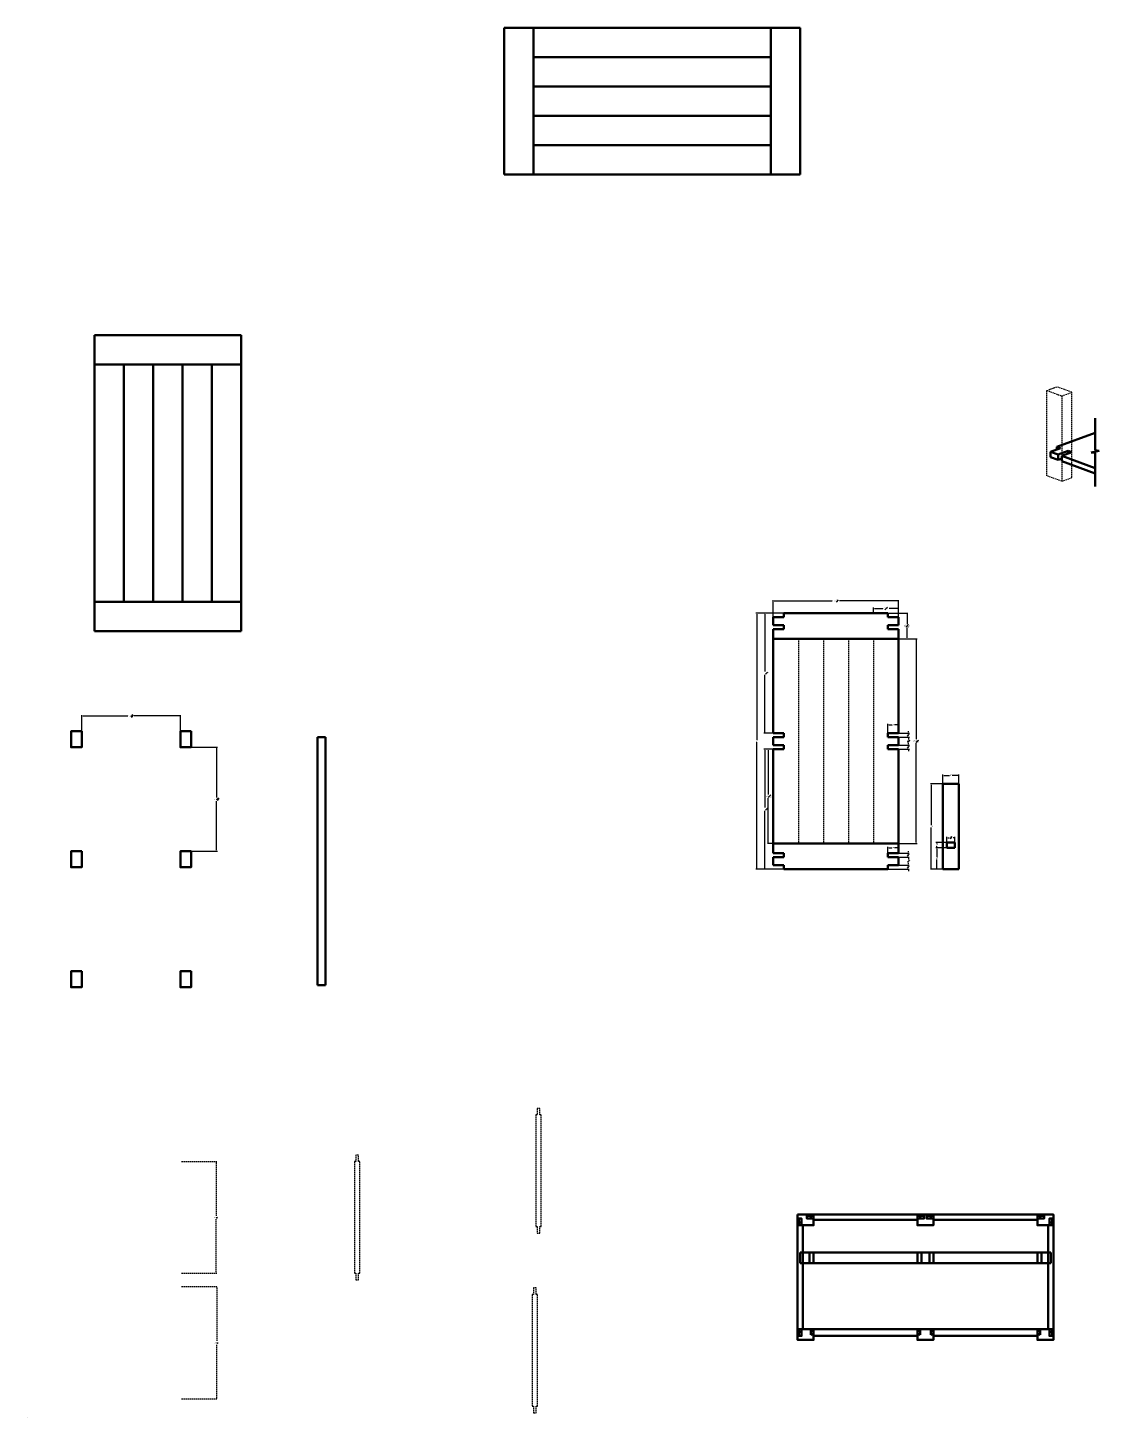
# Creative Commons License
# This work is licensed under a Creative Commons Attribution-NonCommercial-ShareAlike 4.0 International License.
# Model space of a CAD drawing. Header units: inches. Extents: x 0 to 702, y 3 to 351.
# Drawn here: x 0 to 200.9, y 3.1 to 263.6 of the extents above; entities that cross this region are included whole.
import ezdxf

# ---------------------------------------------------------------- set-up
doc = ezdxf.new("R2010")
doc.units = ezdxf.units.IN
doc.header["$MEASUREMENT"] = 0
doc.linetypes.add('HIDDEN', pattern=[0.375, 0.25, -0.125])
doc.layers.get('0').update_dxf_attribs({"lineweight": 70, "true_color": 0xc2ced6})
doc.layers.add('Dim', color=5, linetype='Continuous')
doc.layers.add('Hidden', color=2, linetype='HIDDEN')
doc.styles.get("Standard").update_dxf_attribs({"font": 'Arial.ttf'})
doc.dimstyles.new('AnnotativeNickStandard', dxfattribs={"dimscale": 6, "dimtxt": 0.25, "dimasz": 0.18, "dimexe": 0.18, "dimexo": 0.0625, "dimgap": 0.09, "dimtad": 0, "dimtih": 1, "dimtoh": 1, "dimdec": 4, "dimrnd": 0.03125, "dimzin": 0, "dimdsep": 46, "dimlunit": 4, "dimtxsty": 'Standard', "dimcen": 0.09, "dimaunit": 1, "dimadec": 0, "dimazin": 0, "dimtfac": 1, "dimtdec": 4, "dimtofl": 0, "dimtmove": 0, "dimatfit": 3, "dimfxl": 1, "dimfrac": 1, "dimtolj": 1, "dimtzin": 0, "dimarcsym": 0})
doc.dimstyles.get("Standard").update_dxf_attribs({"dimtxt": 0.18, "dimasz": 0.18, "dimexe": 0.18, "dimexo": 0.0625, "dimgap": 0.09, "dimtad": 0, "dimtih": 1, "dimtoh": 1, "dimdec": 4, "dimrnd": 0.0625, "dimzin": 0, "dimdsep": 46, "dimlunit": 4, "dimtxsty": 'Standard', "dimcen": 0.09, "dimadec": 0, "dimazin": 0, "dimtfac": 1, "dimtdec": 4, "dimtofl": 0, "dimtmove": 0, "dimatfit": 3, "dimfxl": 1, "dimtolj": 1, "dimtzin": 0, "dimarcsym": 0})

# ---------------------------------------------------------------- blocks, each defined once
blk = doc.blocks.new('*D4')
at = {"layer": 'Defpoints', "color": 0, "transparency": 16777216}
for p in [(28.77, 51.04), (28.78, 30.13, 4.01), (35.32, 30.13)]:
    blk.add_point(p, dxfattribs=at)
at = {"layer": 'Hidden', "color": 0, "lineweight": -2, "transparency": 16777216}
for p, q in [((28.83, 51.04), (35.5, 51.04)), ((35.32, 50.86), (35.32, 40.89)), ((35.32, 30.31), (35.32, 40.28)), ((28.84, 30.13), (35.5, 30.13))]:
    blk.add_line(p, q, dxfattribs=at)
at = {"layer": 'Hidden', "color": 0, "transparency": 16777216}
for points in [[(35.29, 50.86), (35.35, 50.86), (35.32, 51.04)], [(35.29, 30.31), (35.35, 30.31), (35.32, 30.13)]]:
    blk.add_solid(points, dxfattribs=at)
at = {"layer": 'Hidden', "color": 0, "transparency": 16777216, "insert": (35.32, 40.58), "char_height": 0.18, "attachment_point": 5}
blk.add_mtext('\\A1;1\'-8{\\H1.000000x;\\S15/16;}"', dxfattribs=at)
blk = doc.blocks.new('*D5')
at = {"layer": 'Defpoints', "color": 0, "transparency": 16777216}
for p in [(28.78, 27.63, 4.01), (28.77, 6.54), (35.42, 6.54)]:
    blk.add_point(p, dxfattribs=at)
at = {"layer": 'Hidden', "color": 0, "lineweight": -2, "transparency": 16777216}
for p, q in [((28.84, 27.63), (35.6, 27.63)), ((35.42, 27.45), (35.42, 17.39)), ((35.42, 6.72), (35.42, 16.78)), ((28.83, 6.54), (35.6, 6.54))]:
    blk.add_line(p, q, dxfattribs=at)
at = {"layer": 'Hidden', "color": 0, "transparency": 16777216}
for points in [[(35.39, 27.45), (35.45, 27.45), (35.42, 27.63)], [(35.39, 6.72), (35.45, 6.72), (35.42, 6.54)]]:
    blk.add_solid(points, dxfattribs=at)
at = {"layer": 'Hidden', "color": 0, "transparency": 16777216, "insert": (35.42, 17.08), "char_height": 0.18, "attachment_point": 5}
blk.add_mtext('\\A1;1\'-9{\\H1.000000x;\\S1/16;}"', dxfattribs=at)
blk = doc.blocks.new('*D20')
at = {"layer": 'Defpoints', "color": 0, "transparency": 16777216}
for p in [(163.26, 156.16), (139.76, 153.13), (163.26, 153.13)]:
    blk.add_point(p, dxfattribs=at)
at = {"layer": 'Dim', "color": 0, "lineweight": -2, "transparency": 16777216}
for p, q in [((139.76, 153.19), (139.76, 156.34)), ((163.26, 153.19), (163.26, 156.34)), ((139.94, 156.16), (150.83, 156.16)), ((163.08, 156.16), (152.18, 156.16))]:
    blk.add_line(p, q, dxfattribs=at)
at = {"layer": 'Dim', "color": 0, "transparency": 16777216}
for points in [[(139.94, 156.19), (139.94, 156.13), (139.76, 156.16)], [(163.08, 156.19), (163.08, 156.13), (163.26, 156.16)]]:
    blk.add_solid(points, dxfattribs=at)
at = {"layer": 'Dim', "color": 0, "transparency": 16777216, "insert": (151.51, 156.16), "char_height": 0.25, "attachment_point": 5}
blk.add_mtext('\\A1;1\'-11{\\H1.000000x;\\S1#2;}"', dxfattribs=at)
blk = doc.blocks.new('*D21')
at = {"layer": 'Defpoints', "color": 0, "transparency": 16777216}
for p in [(141.76, 153.88), (136.68, 105.88), (141.76, 105.88)]:
    blk.add_point(p, dxfattribs=at)
at = {"layer": 'Dim', "color": 0, "lineweight": -2, "transparency": 16777216}
for p, q in [((141.7, 153.88), (136.5, 153.88)), ((136.68, 153.7), (136.68, 130.1)), ((136.68, 106.06), (136.68, 129.67)), ((141.7, 105.88), (136.5, 105.88))]:
    blk.add_line(p, q, dxfattribs=at)
at = {"layer": 'Dim', "color": 0, "transparency": 16777216}
for points in [[(136.65, 153.7), (136.71, 153.7), (136.68, 153.88)], [(136.65, 106.06), (136.71, 106.06), (136.68, 105.88)]]:
    blk.add_solid(points, dxfattribs=at)
at = {"layer": 'Dim', "color": 0, "transparency": 16777216, "insert": (136.68, 129.88), "char_height": 0.25, "attachment_point": 5}
blk.add_mtext("\\A1;4'", dxfattribs=at)
blk = doc.blocks.new('*D22')
at = {"layer": 'Defpoints', "color": 0, "transparency": 16777216}
for p in [(163.26, 131.38), (163.26, 130.63), (165.14, 130.63)]:
    blk.add_point(p, dxfattribs=at)
at = {"layer": 'Dim', "color": 0, "lineweight": -2, "transparency": 16777216}
for p, q in [((163.32, 131.38), (165.32, 131.38)), ((163.32, 130.63), (165.32, 130.63)), ((165.14, 131.56), (165.14, 131.74)), ((165.14, 130.45), (165.14, 130.27))]:
    blk.add_line(p, q, dxfattribs=at)
at = {"layer": 'Dim', "color": 0, "transparency": 16777216}
for points in [[(165.11, 131.56), (165.17, 131.56), (165.14, 131.38)], [(165.11, 130.45), (165.17, 130.45), (165.14, 130.63)]]:
    blk.add_solid(points, dxfattribs=at)
at = {"layer": 'Dim', "color": 0, "transparency": 16777216, "insert": (165.14, 131.01), "char_height": 0.25, "attachment_point": 5}
blk.add_mtext('\\A1;{\\H1.000000x;\\S3#4;}"', dxfattribs=at)
blk = doc.blocks.new('*D23')
at = {"layer": 'Defpoints', "color": 0, "transparency": 16777216}
for p in [(163.26, 130.63), (163.26, 129.13), (165.14, 129.13)]:
    blk.add_point(p, dxfattribs=at)
at = {"layer": 'Dim', "color": 0, "lineweight": -2, "transparency": 16777216}
for p, q in [((163.32, 130.63), (165.32, 130.63)), ((165.14, 130.45), (165.14, 130.22)), ((163.32, 129.13), (165.32, 129.13)), ((165.14, 129.31), (165.14, 129.54))]:
    blk.add_line(p, q, dxfattribs=at)
at = {"layer": 'Dim', "color": 0, "transparency": 16777216}
for points in [[(165.11, 130.45), (165.17, 130.45), (165.14, 130.63)], [(165.11, 129.31), (165.17, 129.31), (165.14, 129.13)]]:
    blk.add_solid(points, dxfattribs=at)
at = {"layer": 'Dim', "color": 0, "transparency": 16777216, "insert": (165.14, 129.88), "char_height": 0.25, "attachment_point": 5}
blk.add_mtext('\\A1;1{\\H1.000000x;\\S1#2;}"', dxfattribs=at)
blk = doc.blocks.new('*D24')
at = {"layer": 'Defpoints', "color": 0, "transparency": 16777216}
for p in [(163.26, 129.13), (163.26, 128.38), (165.14, 128.38)]:
    blk.add_point(p, dxfattribs=at)
at = {"layer": 'Dim', "color": 0, "lineweight": -2, "transparency": 16777216}
for p, q in [((163.32, 129.13), (165.32, 129.13)), ((163.32, 128.38), (165.32, 128.38)), ((165.14, 129.31), (165.14, 129.49)), ((165.14, 128.2), (165.14, 128.02))]:
    blk.add_line(p, q, dxfattribs=at)
at = {"layer": 'Dim', "color": 0, "transparency": 16777216}
for points in [[(165.11, 129.31), (165.17, 129.31), (165.14, 129.13)], [(165.11, 128.2), (165.17, 128.2), (165.14, 128.38)]]:
    blk.add_solid(points, dxfattribs=at)
at = {"layer": 'Dim', "color": 0, "transparency": 16777216, "insert": (165.14, 128.76), "char_height": 0.25, "attachment_point": 5}
blk.add_mtext('\\A1;{\\H1.000000x;\\S3#4;}"', dxfattribs=at)
blk = doc.blocks.new('*D25')
at = {"layer": 'Defpoints', "color": 0, "transparency": 16777216}
for p in [(163.26, 132.94), (161.26, 131.38), (163.26, 131.38)]:
    blk.add_point(p, dxfattribs=at)
at = {"layer": 'Dim', "color": 0, "lineweight": -2, "transparency": 16777216}
for p, q in [((161.26, 131.44), (161.26, 133.12)), ((161.44, 132.94), (162.02, 132.94)), ((163.08, 132.94), (162.5, 132.94)), ((163.26, 131.44), (163.26, 133.12))]:
    blk.add_line(p, q, dxfattribs=at)
at = {"layer": 'Dim', "color": 0, "transparency": 16777216}
for points in [[(161.44, 132.97), (161.44, 132.91), (161.26, 132.94)], [(163.08, 132.97), (163.08, 132.91), (163.26, 132.94)]]:
    blk.add_solid(points, dxfattribs=at)
at = {"layer": 'Dim', "color": 0, "transparency": 16777216, "insert": (162.26, 132.94), "char_height": 0.25, "attachment_point": 5}
blk.add_mtext('\\A1;2"', dxfattribs=at)
blk = doc.blocks.new('*D26')
at = {"layer": 'Defpoints', "color": 0, "transparency": 16777216}
for p in [(163.26, 109.89), (161.26, 108.88), (163.26, 108.88)]:
    blk.add_point(p, dxfattribs=at)
at = {"layer": 'Dim', "color": 0, "lineweight": -2, "transparency": 16777216}
for p, q in [((161.26, 108.94), (161.26, 110.07)), ((161.44, 109.89), (162.02, 109.89)), ((163.08, 109.89), (162.5, 109.89)), ((163.26, 108.94), (163.26, 110.07))]:
    blk.add_line(p, q, dxfattribs=at)
at = {"layer": 'Dim', "color": 0, "transparency": 16777216}
for points in [[(161.44, 109.92), (161.44, 109.86), (161.26, 109.89)], [(163.08, 109.92), (163.08, 109.86), (163.26, 109.89)]]:
    blk.add_solid(points, dxfattribs=at)
at = {"layer": 'Dim', "color": 0, "transparency": 16777216, "insert": (162.26, 109.89), "char_height": 0.25, "attachment_point": 5}
blk.add_mtext('\\A1;2"', dxfattribs=at)
blk = doc.blocks.new('*D27')
at = {"layer": 'Defpoints', "color": 0, "transparency": 16777216}
for p in [(163.26, 108.88), (163.26, 108.13), (165.12, 108.13)]:
    blk.add_point(p, dxfattribs=at)
at = {"layer": 'Dim', "color": 0, "lineweight": -2, "transparency": 16777216}
for p, q in [((163.32, 108.88), (165.3, 108.88)), ((163.32, 108.13), (165.3, 108.13)), ((165.12, 109.06), (165.12, 109.24)), ((165.12, 107.95), (165.12, 107.77))]:
    blk.add_line(p, q, dxfattribs=at)
at = {"layer": 'Dim', "color": 0, "transparency": 16777216}
for points in [[(165.09, 109.06), (165.15, 109.06), (165.12, 108.88)], [(165.09, 107.95), (165.15, 107.95), (165.12, 108.13)]]:
    blk.add_solid(points, dxfattribs=at)
at = {"layer": 'Dim', "color": 0, "transparency": 16777216, "insert": (165.12, 108.51), "char_height": 0.25, "attachment_point": 5}
blk.add_mtext('\\A1;{\\H1.000000x;\\S3#4;}"', dxfattribs=at)
blk = doc.blocks.new('*D28')
at = {"layer": 'Defpoints', "color": 0, "transparency": 16777216}
for p in [(163.26, 108.13), (163.26, 106.63), (165.12, 106.63)]:
    blk.add_point(p, dxfattribs=at)
at = {"layer": 'Dim', "color": 0, "lineweight": -2, "transparency": 16777216}
for p, q in [((163.32, 108.13), (165.3, 108.13)), ((165.12, 107.95), (165.12, 107.72)), ((165.12, 106.81), (165.12, 107.04)), ((163.32, 106.63), (165.3, 106.63))]:
    blk.add_line(p, q, dxfattribs=at)
at = {"layer": 'Dim', "color": 0, "transparency": 16777216}
for points in [[(165.09, 107.95), (165.15, 107.95), (165.12, 108.13)], [(165.09, 106.81), (165.15, 106.81), (165.12, 106.63)]]:
    blk.add_solid(points, dxfattribs=at)
at = {"layer": 'Dim', "color": 0, "transparency": 16777216, "insert": (165.12, 107.38), "char_height": 0.25, "attachment_point": 5}
blk.add_mtext('\\A1;1{\\H1.000000x;\\S1#2;}"', dxfattribs=at)
blk = doc.blocks.new('*D29')
at = {"layer": 'Defpoints', "color": 0, "transparency": 16777216}
for p in [(161.26, 105.88), (163.26, 106.63), (165.12, 106.63)]:
    blk.add_point(p, dxfattribs=at)
at = {"layer": 'Dim', "color": 0, "lineweight": -2, "transparency": 16777216}
for p, q in [((165.12, 106.81), (165.12, 106.99)), ((161.32, 105.88), (165.3, 105.88)), ((163.32, 106.63), (165.3, 106.63)), ((165.12, 105.7), (165.12, 105.52))]:
    blk.add_line(p, q, dxfattribs=at)
at = {"layer": 'Dim', "color": 0, "transparency": 16777216}
for points in [[(165.09, 106.81), (165.15, 106.81), (165.12, 106.63)], [(165.09, 105.7), (165.15, 105.7), (165.12, 105.88)]]:
    blk.add_solid(points, dxfattribs=at)
at = {"layer": 'Dim', "color": 0, "transparency": 16777216, "insert": (165.12, 106.26), "char_height": 0.25, "attachment_point": 5}
blk.add_mtext('\\A1;{\\H1.000000x;\\S3#4;}"', dxfattribs=at)
blk = doc.blocks.new('*D30')
at = {"layer": 'Defpoints', "color": 0, "transparency": 16777216}
for p in [(141.7, 153.88), (138.21, 131.38), (139.76, 131.38)]:
    blk.add_point(p, dxfattribs=at)
at = {"layer": 'Dim', "color": 0, "lineweight": -2, "transparency": 16777216}
for p, q in [((141.63, 153.88), (138.03, 153.88)), ((138.21, 153.7), (138.21, 142.97)), ((138.21, 131.56), (138.21, 142.29)), ((139.7, 131.38), (138.03, 131.38))]:
    blk.add_line(p, q, dxfattribs=at)
at = {"layer": 'Dim', "color": 0, "transparency": 16777216}
for points in [[(138.18, 153.7), (138.24, 153.7), (138.21, 153.88)], [(138.18, 131.56), (138.24, 131.56), (138.21, 131.38)]]:
    blk.add_solid(points, dxfattribs=at)
at = {"layer": 'Dim', "color": 0, "transparency": 16777216, "insert": (138.21, 142.63), "char_height": 0.25, "attachment_point": 5}
blk.add_mtext('\\A1;1\'-10{\\H1.000000x;\\S1#2;}"', dxfattribs=at)
blk = doc.blocks.new('*D31')
at = {"layer": 'Defpoints', "color": 0, "transparency": 16777216}
for p in [(138.21, 128.38), (139.76, 128.38), (141.7, 105.88)]:
    blk.add_point(p, dxfattribs=at)
at = {"layer": 'Dim', "color": 0, "lineweight": -2, "transparency": 16777216}
for p, q in [((139.7, 128.38), (138.03, 128.38)), ((138.21, 128.2), (138.21, 117.47)), ((138.21, 106.06), (138.21, 116.79)), ((141.63, 105.88), (138.03, 105.88))]:
    blk.add_line(p, q, dxfattribs=at)
at = {"layer": 'Dim', "color": 0, "transparency": 16777216}
for points in [[(138.18, 128.2), (138.24, 128.2), (138.21, 128.38)], [(138.18, 106.06), (138.24, 106.06), (138.21, 105.88)]]:
    blk.add_solid(points, dxfattribs=at)
at = {"layer": 'Dim', "color": 0, "transparency": 16777216, "insert": (138.21, 117.13), "char_height": 0.25, "attachment_point": 5}
blk.add_mtext('\\A1;1\'-10{\\H1.000000x;\\S1#2;}"', dxfattribs=at)
blk = doc.blocks.new('*D32')
at = {"layer": 'Defpoints', "color": 0, "transparency": 16777216}
for p in [(174.59, 123.46), (171.59, 121.88), (174.59, 121.88)]:
    blk.add_point(p, dxfattribs=at)
at = {"layer": 'Dim', "color": 0, "lineweight": -2, "transparency": 16777216}
for p, q in [((171.59, 121.94), (171.59, 123.64)), ((171.77, 123.46), (172.86, 123.46)), ((174.41, 123.46), (173.32, 123.46)), ((174.59, 121.94), (174.59, 123.64))]:
    blk.add_line(p, q, dxfattribs=at)
at = {"layer": 'Dim', "color": 0, "transparency": 16777216}
for points in [[(171.77, 123.49), (171.77, 123.43), (171.59, 123.46)], [(174.41, 123.49), (174.41, 123.43), (174.59, 123.46)]]:
    blk.add_solid(points, dxfattribs=at)
at = {"layer": 'Dim', "color": 0, "transparency": 16777216, "insert": (173.09, 123.46), "char_height": 0.25, "attachment_point": 5}
blk.add_mtext('\\A1;3"', dxfattribs=at)
blk = doc.blocks.new('*D33')
at = {"layer": 'Defpoints', "color": 0, "transparency": 16777216}
for p in [(171.59, 121.88), (169.42, 105.88), (171.59, 105.88)]:
    blk.add_point(p, dxfattribs=at)
at = {"layer": 'Dim', "color": 0, "lineweight": -2, "transparency": 16777216}
for p, q in [((171.53, 121.88), (169.24, 121.88)), ((169.42, 121.7), (169.42, 114.1)), ((169.42, 106.06), (169.42, 113.67)), ((171.53, 105.88), (169.24, 105.88))]:
    blk.add_line(p, q, dxfattribs=at)
at = {"layer": 'Dim', "color": 0, "transparency": 16777216}
for points in [[(169.39, 121.7), (169.45, 121.7), (169.42, 121.88)], [(169.39, 106.06), (169.45, 106.06), (169.42, 105.88)]]:
    blk.add_solid(points, dxfattribs=at)
at = {"layer": 'Dim', "color": 0, "transparency": 16777216, "insert": (169.42, 113.88), "char_height": 0.25, "attachment_point": 5}
blk.add_mtext('\\A1;1\'-4"', dxfattribs=at)
blk = doc.blocks.new('*D34')
at = {"layer": 'Defpoints', "color": 0, "transparency": 16777216}
for p in [(172.34, 110.88), (173.84, 111.78), (173.84, 110.88)]:
    blk.add_point(p, dxfattribs=at)
at = {"layer": 'Dim', "color": 0, "lineweight": -2, "transparency": 16777216}
for p, q in [((172.34, 110.94), (172.34, 111.96)), ((172.52, 111.78), (172.69, 111.78)), ((173.66, 111.78), (173.49, 111.78)), ((173.84, 110.94), (173.84, 111.96))]:
    blk.add_line(p, q, dxfattribs=at)
at = {"layer": 'Dim', "color": 0, "transparency": 16777216}
for points in [[(172.52, 111.81), (172.52, 111.75), (172.34, 111.78)], [(173.66, 111.81), (173.66, 111.75), (173.84, 111.78)]]:
    blk.add_solid(points, dxfattribs=at)
at = {"layer": 'Dim', "color": 0, "transparency": 16777216, "insert": (173.09, 111.78), "char_height": 0.25, "attachment_point": 5}
blk.add_mtext('\\A1;1{\\H1.000000x;\\S1#2;}"', dxfattribs=at)
blk = doc.blocks.new('*D35')
at = {"layer": 'Defpoints', "color": 0, "transparency": 16777216}
for p in [(170.46, 109.88), (172.34, 110.88), (172.34, 109.88)]:
    blk.add_point(p, dxfattribs=at)
at = {"layer": 'Dim', "color": 0, "lineweight": -2, "transparency": 16777216}
for p, q in [((172.28, 110.88), (170.28, 110.88)), ((172.28, 109.88), (170.28, 109.88)), ((170.46, 110.7), (170.46, 110.6)), ((170.46, 110.06), (170.46, 110.17))]:
    blk.add_line(p, q, dxfattribs=at)
at = {"layer": 'Dim', "color": 0, "transparency": 16777216}
for points in [[(170.43, 110.7), (170.49, 110.7), (170.46, 110.88)], [(170.43, 110.06), (170.49, 110.06), (170.46, 109.88)]]:
    blk.add_solid(points, dxfattribs=at)
at = {"layer": 'Dim', "color": 0, "transparency": 16777216, "insert": (170.46, 110.38), "char_height": 0.25, "attachment_point": 5}
blk.add_mtext('\\A1;1"', dxfattribs=at)
blk = doc.blocks.new('*D36')
at = {"layer": 'Defpoints', "color": 0, "transparency": 16777216}
for p in [(172.34, 109.88), (170.46, 105.88), (171.53, 105.88)]:
    blk.add_point(p, dxfattribs=at)
at = {"layer": 'Dim', "color": 0, "lineweight": -2, "transparency": 16777216}
for p, q in [((172.28, 109.88), (170.28, 109.88)), ((170.46, 109.7), (170.46, 108.1)), ((170.46, 106.06), (170.46, 107.67)), ((171.47, 105.88), (170.28, 105.88))]:
    blk.add_line(p, q, dxfattribs=at)
at = {"layer": 'Dim', "color": 0, "transparency": 16777216}
for points in [[(170.43, 109.7), (170.49, 109.7), (170.46, 109.88)], [(170.43, 106.06), (170.49, 106.06), (170.46, 105.88)]]:
    blk.add_solid(points, dxfattribs=at)
at = {"layer": 'Dim', "color": 0, "transparency": 16777216, "insert": (170.46, 107.88), "char_height": 0.25, "attachment_point": 5}
blk.add_mtext('\\A1;4"', dxfattribs=at)
blk = doc.blocks.new('*D68')
at = {"color": 0, "lineweight": -2, "transparency": 16777216}
for p, q in [((30.68, 128.74), (35.59, 128.74)), ((35.41, 128.56), (35.41, 119.33)), ((35.41, 109.42), (35.41, 118.65)), ((30.68, 109.24), (35.59, 109.24))]:
    blk.add_line(p, q, dxfattribs=at)
at = {"color": 0, "transparency": 16777216}
for points in [[(35.38, 128.56), (35.44, 128.56), (35.41, 128.74)], [(35.38, 109.42), (35.44, 109.42), (35.41, 109.24)]]:
    blk.add_solid(points, dxfattribs=at)
at = {"layer": 'Defpoints', "color": 0, "transparency": 16777216}
for p in [(30.62, 128.74), (30.62, 109.24), (35.41, 109.24)]:
    blk.add_point(p, dxfattribs=at)
at = {"color": 0, "transparency": 16777216, "insert": (35.41, 118.99), "char_height": 0.25, "attachment_point": 5}
blk.add_mtext('\\A1;1\'-7{\\H1.000000x;\\S1#2;}"', dxfattribs=at)
blk = doc.blocks.new('*D69')
at = {"color": 0, "lineweight": -2, "transparency": 16777216}
for p, q in [((10.12, 131.8), (10.12, 134.78)), ((10.3, 134.6), (18.78, 134.6)), ((28.44, 134.6), (19.96, 134.6)), ((28.62, 131.8), (28.62, 134.78))]:
    blk.add_line(p, q, dxfattribs=at)
at = {"color": 0, "transparency": 16777216}
for points in [[(10.3, 134.63), (10.3, 134.57), (10.12, 134.6)], [(28.44, 134.63), (28.44, 134.57), (28.62, 134.6)]]:
    blk.add_solid(points, dxfattribs=at)
at = {"layer": 'Defpoints', "color": 0, "transparency": 16777216}
for p in [(28.62, 134.6), (10.12, 131.74), (28.62, 131.74)]:
    blk.add_point(p, dxfattribs=at)
at = {"color": 0, "transparency": 16777216, "insert": (19.37, 134.6), "char_height": 0.25, "attachment_point": 5}
blk.add_mtext('\\A1;1\'-6{\\H1.000000x;\\S1#2;}"', dxfattribs=at)
blk = doc.blocks.new('*D75')
at = {"layer": 'Defpoints', "color": 0, "transparency": 16777216}
for p in [(161.26, 153.88), (163.26, 149.07), (164.87, 149.07)]:
    blk.add_point(p, dxfattribs=at)
at = {"layer": 'Dim', "color": 0, "lineweight": -2, "transparency": 16777216}
for p, q in [((161.32, 153.88), (165.05, 153.88)), ((164.87, 153.7), (164.87, 151.82)), ((164.87, 149.25), (164.87, 151.13)), ((163.32, 149.07), (165.05, 149.07))]:
    blk.add_line(p, q, dxfattribs=at)
at = {"layer": 'Dim', "color": 0, "transparency": 16777216}
for points in [[(164.84, 153.7), (164.9, 153.7), (164.87, 153.88)], [(164.84, 149.25), (164.9, 149.25), (164.87, 149.07)]]:
    blk.add_solid(points, dxfattribs=at)
at = {"layer": 'Dim', "color": 0, "transparency": 16777216, "insert": (164.87, 151.48), "char_height": 0.25, "attachment_point": 5}
blk.add_mtext('\\A1;4{\\H1.000000x;\\S13#16;}"', dxfattribs=at)
blk = doc.blocks.new('*D125')
at = {"layer": 'Defpoints', "color": 0, "transparency": 16777216}
for p in [(163.26, 149.07), (163.26, 110.69), (166.58, 110.69)]:
    blk.add_point(p, dxfattribs=at)
at = {"layer": 'Dim', "color": 0, "lineweight": -2, "transparency": 16777216}
for p, q in [((163.32, 149.07), (166.76, 149.07)), ((166.58, 148.89), (166.58, 130.23)), ((166.58, 110.87), (166.58, 129.54)), ((163.32, 110.69), (166.76, 110.69))]:
    blk.add_line(p, q, dxfattribs=at)
at = {"layer": 'Dim', "color": 0, "transparency": 16777216}
for points in [[(166.55, 148.89), (166.61, 148.89), (166.58, 149.07)], [(166.55, 110.87), (166.61, 110.87), (166.58, 110.69)]]:
    blk.add_solid(points, dxfattribs=at)
at = {"layer": 'Dim', "color": 0, "transparency": 16777216, "insert": (166.58, 129.88), "char_height": 0.25, "attachment_point": 5}
blk.add_mtext('\\A1;3\'-2{\\H1.000000x;\\S3#8;}"', dxfattribs=at)
blk = doc.blocks.new('*D127')
at = {"layer": 'Defpoints', "color": 0, "transparency": 16777216}
for p in [(158.57, 154.77), (158.57, 154.02), (163.26, 153.19)]:
    blk.add_point(p, dxfattribs=at)
at = {"layer": 'Dim', "color": 0, "lineweight": -2, "transparency": 16777216}
for p, q in [((158.57, 154.08), (158.57, 154.95)), ((158.75, 154.77), (160.33, 154.77)), ((163.08, 154.77), (161.5, 154.77)), ((163.26, 153.26), (163.26, 154.95))]:
    blk.add_line(p, q, dxfattribs=at)
at = {"layer": 'Dim', "color": 0, "transparency": 16777216}
for points in [[(158.75, 154.8), (158.75, 154.74), (158.57, 154.77)], [(163.08, 154.8), (163.08, 154.74), (163.26, 154.77)]]:
    blk.add_solid(points, dxfattribs=at)
at = {"layer": 'Dim', "color": 0, "transparency": 16777216, "insert": (160.91, 154.77), "char_height": 0.25, "attachment_point": 5}
blk.add_mtext('\\A1;4{\\H1.000000x;\\S11#16;}"', dxfattribs=at)
blk = doc.blocks.new('*D141')
at = {"layer": 'Defpoints', "color": 0, "transparency": 16777216}
for p in [(138.86, 128.38), (139.7, 128.38), (139.76, 110.69)]:
    blk.add_point(p, dxfattribs=at)
at = {"layer": 'Dim', "color": 0, "lineweight": -2, "transparency": 16777216}
for p, q in [((139.63, 128.38), (138.68, 128.38)), ((138.86, 128.2), (138.86, 119.88)), ((138.86, 110.87), (138.86, 119.2)), ((139.7, 110.69), (138.68, 110.69))]:
    blk.add_line(p, q, dxfattribs=at)
at = {"layer": 'Dim', "color": 0, "transparency": 16777216}
for points in [[(138.83, 128.2), (138.89, 128.2), (138.86, 128.38)], [(138.83, 110.87), (138.89, 110.87), (138.86, 110.69)]]:
    blk.add_solid(points, dxfattribs=at)
at = {"layer": 'Dim', "color": 0, "transparency": 16777216, "insert": (138.86, 119.54), "char_height": 0.25, "attachment_point": 5}
blk.add_mtext('\\A1;1\'-5{\\H1.000000x;\\S11#16;}"', dxfattribs=at)

msp = doc.modelspace()

# ---------------------------------------------------------------- linework, layer by layer
for p, q in [((89.30646, 263.63593), (89.30646, 236.13593)), ((89.30646, 263.63593), (144.80646, 263.63593)), ((94.80646, 263.63593), (94.80646, 236.13593)), ((139.30646, 263.63593), (139.30646, 236.13593)), ((144.80646, 263.63593), (144.80646, 236.13593)), ((94.80646, 258.13593), (139.30646, 258.13593)), ((94.80646, 252.63593), (139.30646, 252.63593)), ((94.80646, 247.13593), (139.30646, 247.13593)), ((94.80646, 241.63593), (139.30646, 241.63593)), ((89.30646, 236.13593), (144.80646, 236.13593)), ((12.53394, 150.52481), (12.53394, 206.02481)), ((12.53394, 206.02481), (40.03394, 206.02481)), ((40.03394, 150.52481), (40.03394, 206.02481)), ((12.53394, 200.52481), (40.03394, 200.52481)), ((18.03394, 156.02481), (18.03394, 200.52481)), ((23.53394, 156.02481), (23.53394, 200.52481)), ((29.03394, 156.02481), (29.03394, 200.52481)), ((34.53394, 156.02481), (34.53394, 200.52481)), ((200.14319, 190.41857), (200.14319, 184.4702)), ((192.95586, 185.06904), (200.14319, 187.68501)), ((192.95586, 185.06904), (192.95586, 184.55601)), ((193.66063, 184.81252), (192.95586, 185.06904)), ((191.78124, 184.12848), (193.66063, 184.81252)), ((191.78124, 184.12848), (193.19078, 183.61545)), ((191.78124, 184.12848), (191.78124, 183.12848)), ((193.19078, 182.61545), (191.78124, 183.12848)), ((193.19078, 183.61545), (195.07016, 184.29949)), ((193.19078, 183.61545), (193.19078, 182.61545)), ((193.19078, 182.61545), (193.89555, 182.87196)), ((193.89555, 183.35893), (195.77493, 184.04297)), ((193.89555, 183.35893), (200.14319, 181.08498)), ((193.89555, 183.35893), (193.89555, 182.35893)), ((195.77493, 184.04297), (195.07016, 184.29949)), ((195.07016, 184.29949), (195.07016, 183.78646)), ((199.38059, 184.00299), (200.90579, 184.30183)), ((199.38059, 184.00299), (200.14319, 183.91708)), ((200.14319, 184.4702), (200.90579, 184.30183)), ((200.14319, 183.91708), (200.14319, 177.60644)), ((193.89555, 182.35893), (200.14319, 180.08498)), ((12.53394, 156.02481), (40.03394, 156.02481)), ((141.75751, 153.88217), (141.75751, 153.13217)), ((141.75751, 153.13217), (141.75751, 153.88217)), ((141.75751, 153.88217), (161.25751, 153.88217)), ((161.25751, 153.13217), (161.25751, 153.88217)), ((161.25751, 153.88217), (161.25751, 153.13217)), ((139.75751, 153.13217), (141.75751, 153.13217)), ((139.75751, 151.63217), (139.75751, 153.13217)), ((139.75751, 151.63217), (141.75751, 151.63217)), ((141.75751, 150.88217), (141.75751, 151.63217)), ((141.75751, 151.63217), (141.75751, 150.88217)), ((163.25751, 153.13217), (161.25751, 153.13217)), ((163.25751, 151.63217), (161.25751, 151.63217)), ((161.25751, 150.88217), (161.25751, 151.63217)), ((161.25751, 151.63217), (161.25751, 150.88217)), ((163.25751, 151.63217), (163.25751, 153.13217)), ((12.53394, 150.52481), (40.03394, 150.52481)), ((141.75751, 150.88217), (139.75751, 150.88217)), ((139.75751, 150.88217), (141.75751, 150.88217)), ((139.75751, 131.38217), (139.75751, 150.88217)), ((163.25751, 149.06967), (139.75751, 149.06967)), ((163.25751, 150.88217), (161.25751, 150.88217)), ((161.25751, 150.88217), (163.25751, 150.88217)), ((163.25751, 131.38217), (163.25751, 150.88217)), ((54.3512, 130.60204), (54.3512, 84.10204)), ((54.3512, 130.60204), (55.8512, 130.60204)), ((55.8512, 130.60204), (55.8512, 84.10204)), ((139.75751, 131.38217), (141.75751, 131.38217)), ((139.75751, 131.38217), (141.75751, 131.38217)), ((139.75751, 130.63217), (141.75751, 130.63217)), ((139.75751, 129.13217), (139.75751, 130.63217)), ((141.75751, 131.38217), (141.75751, 130.63217)), ((141.75751, 130.63217), (141.75751, 131.38217)), ((161.25751, 130.63217), (161.25751, 131.38217)), ((163.25751, 131.38217), (161.25751, 131.38217)), ((161.25751, 131.38217), (161.25751, 130.63217)), ((163.25751, 131.38217), (161.25751, 131.38217)), ((163.25751, 130.63217), (161.25751, 130.63217)), ((163.25751, 129.13217), (163.25751, 130.63217)), ((139.75751, 129.13217), (141.75751, 129.13217)), ((141.75751, 128.38217), (139.75751, 128.38217)), ((139.75751, 128.38217), (141.75751, 128.38217)), ((139.75751, 108.88217), (139.75751, 128.38217)), ((141.75751, 128.38217), (141.75751, 129.13217)), ((141.75751, 129.13217), (141.75751, 128.38217)), ((161.25751, 128.38217), (161.25751, 129.13217)), ((163.25751, 129.13217), (161.25751, 129.13217)), ((161.25751, 129.13217), (161.25751, 128.38217)), ((161.25751, 128.38217), (163.25751, 128.38217)), ((163.25751, 128.38217), (161.25751, 128.38217)), ((163.25751, 108.88217), (163.25751, 128.38217)), ((171.59062, 121.88217), (171.59062, 105.88217)), ((174.59062, 121.88217), (171.59062, 121.88217)), ((174.59062, 105.88217), (174.59062, 121.88217)), ((139.75751, 110.69467), (163.25751, 110.69467)), ((171.59062, 105.88217), (171.59062, 110.88217)), ((172.34062, 110.88217), (173.84062, 110.88217)), ((172.34062, 109.88217), (172.34062, 110.88217)), ((173.84062, 109.88217), (172.34062, 109.88217)), ((173.84062, 110.88217), (173.84062, 109.88217)), ((139.75751, 108.88217), (141.75751, 108.88217)), ((141.75751, 108.88217), (139.75751, 108.88217)), ((139.75751, 106.63217), (139.75751, 108.13217)), ((141.75751, 108.13217), (139.75751, 108.13217)), ((141.75751, 108.88217), (141.75751, 108.13217)), ((141.75751, 108.13217), (141.75751, 108.88217)), ((161.25751, 108.88217), (163.25751, 108.88217)), ((161.25751, 108.13217), (161.25751, 108.88217)), ((163.25751, 108.88217), (161.25751, 108.88217)), ((161.25751, 108.88217), (161.25751, 108.13217)), ((161.25751, 108.13217), (163.25751, 108.13217)), ((163.25751, 106.63217), (163.25751, 108.13217)), ((141.75751, 106.63217), (139.75751, 106.63217)), ((141.75751, 105.88217), (141.75751, 106.63217)), ((141.75751, 106.63217), (141.75751, 105.88217)), ((141.75751, 105.88217), (161.25751, 105.88217)), ((161.25751, 106.63217), (163.25751, 106.63217)), ((161.25751, 105.88217), (161.25751, 106.63217)), ((161.25751, 106.63217), (161.25751, 105.88217)), ((171.59062, 105.88217), (174.59062, 105.88217)), ((54.3512, 84.10204), (55.8512, 84.10204)), ((145.33163, 39.11285), (144.33163, 39.11285)), ((144.33163, 19.61285), (144.33163, 39.11285)), ((145.08163, 39.61285), (144.58163, 39.61285)), ((145.33163, 19.61285), (145.33163, 39.11285)), ((146.83163, 40.36285), (146.83163, 40.86285)), ((147.33163, 40.11285), (147.33163, 41.11285)), ((147.33163, 41.11285), (166.83163, 41.11285)), ((147.33163, 40.11285), (166.83163, 40.11285)), ((166.83163, 40.11285), (166.83163, 41.11285)), ((167.33163, 40.36285), (167.33163, 40.86285)), ((169.33163, 40.36285), (169.33163, 40.86285)), ((169.83163, 40.11285), (169.83163, 41.11285)), ((169.83163, 41.11285), (189.33163, 41.11285)), ((169.83163, 40.11285), (189.33163, 40.11285)), ((189.33163, 40.11285), (189.33163, 41.11285)), ((189.83163, 40.36285), (189.83163, 40.86285)), ((192.33163, 39.11285), (191.33163, 39.11285)), ((191.33163, 19.61285), (191.33163, 39.11285)), ((191.58163, 39.61285), (192.08163, 39.61285)), ((192.33163, 19.61285), (192.33163, 39.11285)), ((144.83163, 34.01809), (191.83163, 34.01809)), ((144.83163, 32.01809), (144.83163, 34.01809)), ((146.58163, 32.01809), (146.58163, 34.01809)), ((147.33163, 32.01809), (147.33163, 34.01809)), ((166.83163, 32.01809), (166.83163, 34.01809)), ((167.58163, 32.01809), (167.58163, 34.01809)), ((169.08163, 32.01809), (169.08163, 34.01809)), ((169.83163, 32.01809), (169.83163, 34.01809)), ((189.33163, 32.01809), (189.33163, 34.01809)), ((190.08163, 32.01809), (190.08163, 34.01809)), ((191.83163, 32.01809), (191.83163, 34.01809)), ((144.83163, 32.01809), (191.83163, 32.01809)), ((145.33163, 19.61285), (144.33163, 19.61285)), ((145.08163, 19.11285), (144.58163, 19.11285)), ((146.83163, 18.98785), (146.83163, 19.39725)), ((146.83163, 19.39725), (147.33163, 19.21526)), ((146.83163, 18.98785), (146.83163, 18.57418)), ((146.83163, 18.57418), (147.33163, 18.75616)), ((147.33163, 19.61285), (166.83163, 19.61285)), ((147.33163, 19.61285), (147.33163, 18.36285)), ((147.33163, 18.36285), (166.83163, 18.36285)), ((166.83163, 19.61285), (166.83163, 18.36285)), ((167.33163, 19.39725), (166.83163, 19.21526)), ((167.33163, 18.57418), (166.83163, 18.75616)), ((167.33163, 18.98785), (167.33163, 19.39725)), ((167.33163, 18.98785), (167.33163, 18.57418)), ((169.33163, 18.98785), (169.33163, 19.39725)), ((169.33163, 19.39725), (169.83163, 19.21526)), ((169.33163, 18.98785), (169.33163, 18.57418)), ((169.33163, 18.57418), (169.83163, 18.75616)), ((169.83163, 19.61285), (189.33163, 19.61285)), ((169.83163, 19.61285), (169.83163, 18.36285)), ((169.83163, 18.36285), (189.33163, 18.36285)), ((189.33163, 19.61285), (189.33163, 18.36285)), ((189.83163, 19.39725), (189.33163, 19.21526)), ((189.83163, 18.57418), (189.33163, 18.75616)), ((189.83163, 18.98785), (189.83163, 19.39725)), ((189.83163, 18.98785), (189.83163, 18.57418)), ((192.33163, 19.61285), (191.33163, 19.61285)), ((192.08163, 19.11285), (191.58163, 19.11285))]:
    msp.add_line(p, q)
for points in [[(10.12004, 131.74074), (10.12004, 128.74074), (8.12004, 128.74074), (8.12004, 131.74074)], [(30.62004, 131.74074), (30.62004, 128.74074), (28.62004, 128.74074), (28.62004, 131.74074)], [(10.12004, 109.24074), (10.12004, 106.24074), (8.12004, 106.24074), (8.12004, 109.24074)], [(30.62004, 109.24074), (30.62004, 106.24074), (28.62004, 106.24074), (28.62004, 109.24074)], [(10.12004, 86.74074), (10.12004, 83.74074), (8.12004, 83.74074), (8.12004, 86.74074)], [(30.62004, 86.74074), (30.62004, 83.74074), (28.62004, 83.74074), (28.62004, 86.74074)], [(144.33163, 41.11285), (147.33163, 41.11285), (147.33163, 39.11285), (144.33163, 39.11285)], [(166.83163, 41.11285), (169.83163, 41.11285), (169.83163, 39.11285), (166.83163, 39.11285)], [(189.33163, 41.11285), (192.33163, 41.11285), (192.33163, 39.11285), (189.33163, 39.11285)], [(144.33163, 19.61285), (147.33163, 19.61285), (147.33163, 17.61285), (144.33163, 17.61285)], [(166.83163, 19.61285), (169.83163, 19.61285), (169.83163, 17.61285), (166.83163, 17.61285)], [(189.33163, 19.61285), (192.33163, 19.61285), (192.33163, 17.61285), (189.33163, 17.61285)]]:
    msp.add_lwpolyline(points, close=True)
for points in [[(145.08163, 39.11285), (145.08163, 40.36285), (144.58163, 40.36285), (144.58163, 39.11285)], [(147.33163, 40.36285), (146.08163, 40.36285), (146.08163, 40.86285), (147.33163, 40.86285)], [(166.83163, 40.36285), (168.08163, 40.36285), (168.08163, 40.86285), (166.83163, 40.86285)], [(169.83163, 40.36285), (168.58163, 40.36285), (168.58163, 40.86285), (169.83163, 40.86285)], [(189.33163, 40.36285), (190.58163, 40.36285), (190.58163, 40.86285), (189.33163, 40.86285)], [(192.08163, 39.11285), (192.08163, 40.36285), (191.58163, 40.36285), (191.58163, 39.11285)], [(145.08163, 19.61285), (145.08163, 18.36285), (144.58163, 18.36285), (144.58163, 19.61285)], [(192.08163, 19.61285), (192.08163, 18.36285), (191.58163, 18.36285), (191.58163, 19.61285)]]:
    msp.add_lwpolyline(points)
at = {"layer": 'Hidden'}
for p, q in [((191.07647, 195.635), (192.95586, 196.31904)), ((191.07647, 179.635), (191.07647, 195.635)), ((191.07647, 195.635), (193.89555, 194.60893)), ((195.77493, 195.29297), (192.95586, 196.31904)), ((193.89555, 194.60893), (195.77493, 195.29297)), ((193.89555, 194.60893), (193.89555, 178.60893)), ((195.77493, 179.29297), (195.77493, 195.29297)), ((191.07647, 179.635), (191.07647, 184.385)), ((193.89555, 178.60893), (191.07647, 179.635)), ((193.89555, 178.60893), (195.77493, 179.29297)), ((144.50751, 149.06967), (144.50751, 110.69467)), ((149.19501, 149.06967), (149.19501, 110.69467)), ((153.88251, 149.06967), (153.88251, 110.69467)), ((158.57001, 149.06967), (158.57001, 110.69467))]:
    msp.add_line(p, q, dxfattribs=at)
at = {"layer": 'Hidden', "extrusion": (-1, 0, 0)}
msp.add_line((0, 3.11948, 0.01346), (0, 3.11948, 4.76346), dxfattribs=at)
at = {"layer": 'Hidden'}
for points in [[(95.51037, 61.02502), (95.51037, 59.7865), (95.26037, 59.7865), (95.26037, 38.87641), (95.51037, 38.87641), (95.51037, 37.63789), (96.01037, 37.63789), (96.01037, 38.87641), (96.26037, 38.87641), (96.26037, 59.7865), (96.01037, 59.7865), (96.01037, 61.02502)], [(61.53041, 52.27712), (61.53041, 51.03861), (61.28041, 51.03861), (61.28041, 30.12851), (61.53041, 30.12851), (61.53041, 28.89), (62.03041, 28.89), (62.03041, 30.12851), (62.28041, 30.12851), (62.28041, 51.03861), (62.03041, 51.03861), (62.03041, 52.27712)], [(94.81932, 27.3527), (94.81932, 26.11418), (94.56932, 26.11418), (94.56932, 5.20409), (94.81932, 5.20409), (94.81932, 3.96557), (95.31932, 3.96557), (95.31932, 5.20409), (95.56932, 5.20409), (95.56932, 26.11418), (95.31932, 26.11418), (95.31932, 27.3527)]]:
    msp.add_lwpolyline(points, close=True, dxfattribs=at)

# ---------------------------------------------------------------- dimensions: what is measured, and where the dimension line sits
dim = msp.add_linear_dim(base=(28.62004, 134.60234), p1=(10.12004, 131.74074), p2=(28.62004, 131.74074), dimstyle='AnnotativeNickStandard')
dim.commit()
dim.dimension.update_dxf_attribs({"geometry": '*D69', "text_midpoint": (19.37004, 134.60234)})
dim = msp.add_linear_dim(base=(35.4117, 109.24074), p1=(30.62004, 128.74074), p2=(30.62004, 109.24074), angle=90, dimstyle='AnnotativeNickStandard')
dim.commit()
dim.dimension.update_dxf_attribs({"geometry": '*D68', "text_midpoint": (35.4117, 118.99074)})
at = {"layer": 'Dim'}
for base, p1, p2, picture, middle in [((163.25751, 156.16464), (139.75751, 153.13217), (163.25751, 153.13217), '*D20', (151.50751, 156.16464)), ((158.57001, 154.76965), (163.25751, 153.19467), (158.57001, 154.0212), '*D127', (160.91376, 154.76965)), ((163.25751, 132.93806), (161.25751, 131.38217), (163.25751, 131.38217), '*D25', (162.25751, 132.93806)), ((174.59062, 123.46079), (171.59062, 121.88217), (174.59062, 121.88217), '*D32', (173.09062, 123.46079)), ((173.84062, 111.78365), (172.34062, 110.88217), (173.84062, 110.88217), '*D34', (173.09062, 111.78365))]:
    dim = msp.add_linear_dim(base=base, p1=p1, p2=p2, dimstyle='AnnotativeNickStandard', dxfattribs=at)
    dim.commit()
    dim.dimension.update_dxf_attribs({"geometry": picture, "text_midpoint": middle})
for base, p1, p2, picture, middle in [((136.67592, 105.88217), (141.75751, 153.88217), (141.75751, 105.88217), '*D21', (136.67592, 129.88217)), ((138.21109, 131.38217), (141.69501, 153.88217), (139.75751, 131.38217), '*D30', (138.21109, 142.63217)), ((164.87141, 149.06967), (161.25751, 153.88217), (163.25751, 149.06967), '*D75', (164.87141, 151.47592)), ((166.58038, 110.69467), (163.25751, 149.06967), (163.25751, 110.69467), '*D125', (166.58038, 129.88217)), ((165.13583, 130.63217), (163.25751, 131.38217), (163.25751, 130.63217), '*D22', (165.13583, 131.00717)), ((138.21109, 128.38217), (141.69501, 105.88217), (139.75751, 128.38217), '*D31', (138.21109, 117.13217)), ((138.86305, 128.38217), (139.75751, 110.69467), (139.69501, 128.38217), '*D141', (138.86305, 119.53842)), ((165.13583, 128.38217), (163.25751, 129.13217), (163.25751, 128.38217), '*D24', (165.13583, 128.75717)), ((169.41528, 105.88217), (171.59062, 121.88217), (171.59062, 105.88217), '*D33', (169.41528, 113.88217)), ((170.45779, 109.88217), (172.34062, 110.88217), (172.34062, 109.88217), '*D35', (170.45779, 110.38217)), ((170.45779, 105.88217), (172.34062, 109.88217), (171.52812, 105.88217), '*D36', (170.45779, 107.88217)), ((165.12083, 106.63217), (161.25751, 105.88217), (163.25751, 106.63217), '*D29', (165.12083, 106.25717)), ((165.12083, 108.13217), (163.25751, 108.88217), (163.25751, 108.13217), '*D27', (165.12083, 108.50717)), ((165.12083, 106.63217), (163.25751, 108.13217), (163.25751, 106.63217), '*D28', (165.12083, 107.38217))]:
    dim = msp.add_linear_dim(base=base, p1=p1, p2=p2, angle=90, dimstyle='AnnotativeNickStandard', dxfattribs=at)
    dim.commit()
    dim.dimension.update_dxf_attribs({"geometry": picture, "text_midpoint": middle})
dim = msp.add_linear_dim(base=(165.13583, 129.13217), p1=(163.25751, 130.63217), p2=(163.25751, 129.13217), angle=90, dimstyle='AnnotativeNickStandard', dxfattribs=at)
dim.commit()
dim.dimension.update_dxf_attribs({"geometry": '*D23', "text_midpoint": (165.13583, 129.88217), "dimtype": 160})
dim = msp.add_linear_dim(base=(163.25751, 109.89292), p1=(161.25751, 108.88217), p2=(163.25751, 108.88217), dimstyle='AnnotativeNickStandard', dxfattribs=at)
dim.commit()
dim.dimension.update_dxf_attribs({"geometry": '*D26', "text_midpoint": (162.25751, 109.89292), "dimtype": 160})
at = {"layer": 'Hidden'}
for base, p1, p2, picture, middle in [((35.32119, 30.13031), (28.77029, 51.03861), (28.77872, 30.13031, 4.01346), '*D4', (35.32119, 40.58446)), ((35.42114, 6.53861), (28.77872, 27.63025, 4.01346), (28.76564, 6.53861), '*D5', (35.42114, 17.08443))]:
    dim = msp.add_linear_dim(base=base, p1=p1, p2=p2, angle=90, dimstyle='Standard', dxfattribs=at)
    dim.commit()
    dim.dimension.update_dxf_attribs({"geometry": picture, "text_midpoint": middle})

doc.saveas('drawing.dxf')
